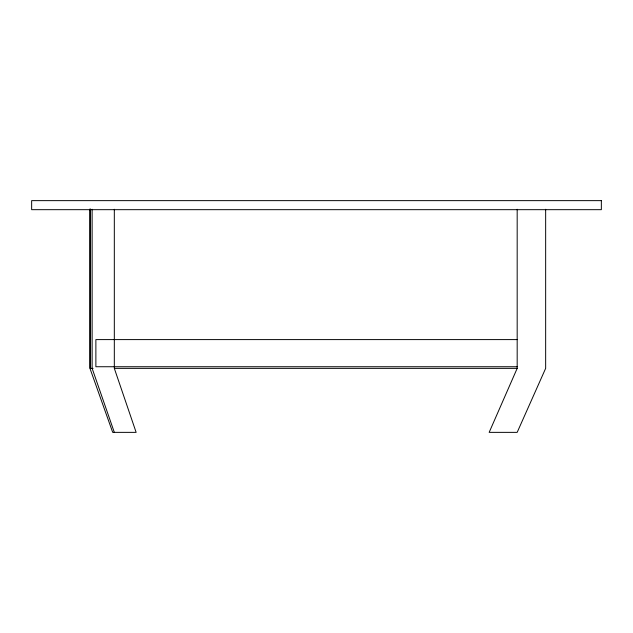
<?xml version="1.0" encoding="UTF-8"?>
<svg xmlns="http://www.w3.org/2000/svg" width="633" height="633" viewBox="0 0 633 633"><rect width="100%" height="100%" fill="white"/><g stroke="black" fill="none" stroke-linecap="round" stroke-linejoin="round"><path stroke-width="0.95" d="M517.177 209.278L517.177 368.359L489.167 432.363L517.177 432.363L545.654 368.359L545.654 209.278M517.177 339.597L95.876 339.597L95.876 366.736L517.177 366.736M93.091 368.359L90.147 368.359L90.147 208.811M114.676 368.359L517.177 368.359M114.32 432.363L92.125 368.359L92.125 209.278M114.32 209.278L114.32 368.359L136.142 432.363L112.698 432.363L89.957 368.359L89.957 209.278M601.35 200.637L31.65 200.637L31.65 209.673L601.35 209.673L601.35 200.637"/></g></svg>
